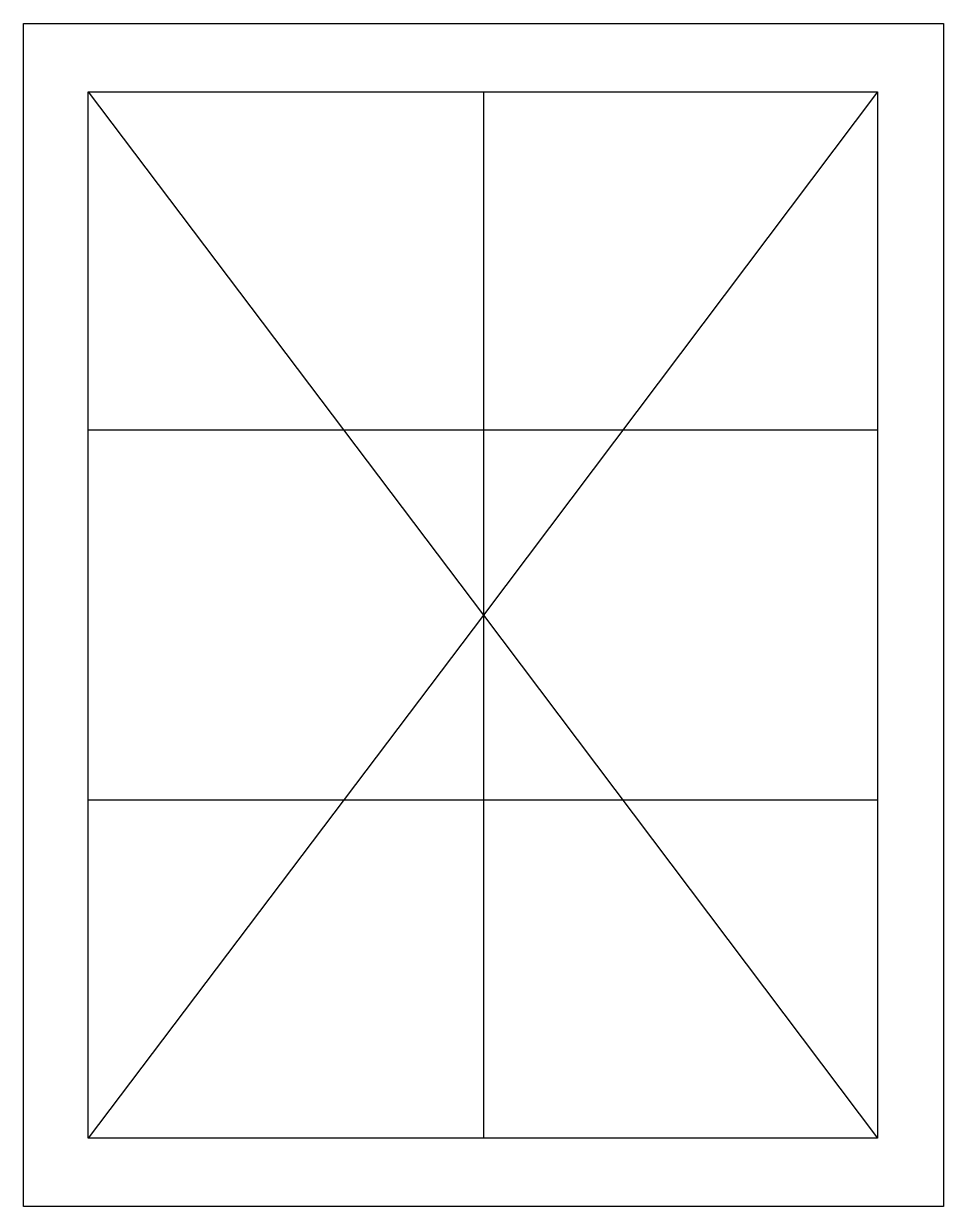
# Model space of a CAD drawing. Header units: metres. Extents: x 13573.01 to 13580.01, y 18583.47 to 18592.47.
import ezdxf

# ---------------------------------------------------------------- set-up
doc = ezdxf.new("R2010")
doc.units = ezdxf.units.M
for name, color, linetype in [('PUB_DIM', 90, 'Continuous'), ('PUB_TEXT', 7, 'Continuous'), ('STAIR', 2, 'Continuous')]:
    doc.layers.add(name, color=color, linetype=linetype)

msp = doc.modelspace()

# ---------------------------------------------------------------- linework, layer by layer
at = {"layer": 'PUB_DIM'}
for p, q in [((13573.5, 18591.95), (13576.51, 18587.97)), ((13573.5, 18591.95), (13579.51, 18591.95)), ((13573.5, 18583.99), (13573.5, 18591.95)), ((13576.51, 18591.95), (13576.51, 18583.99)), ((13579.51, 18591.95), (13579.51, 18583.99)), ((13573.5, 18589.38), (13579.51, 18589.38)), ((13576.51, 18587.97), (13573.5, 18583.99)), ((13579.51, 18586.56), (13573.5, 18586.56)), ((13579.51, 18583.99), (13573.5, 18583.99))]:
    msp.add_line(p, q, dxfattribs=at)
at = {"layer": 'PUB_TEXT'}
msp.add_lwpolyline([(13580.01, 18592.47), (13580.01, 18583.47), (13573.01, 18583.47), (13573.01, 18592.47)], close=True, dxfattribs=at)
at = {"layer": 'STAIR'}
for p, q in [((13579.51, 18591.95), (13576.51, 18587.97)), ((13576.51, 18587.97), (13579.51, 18583.99))]:
    msp.add_line(p, q, dxfattribs=at)

doc.saveas('drawing.dxf')
